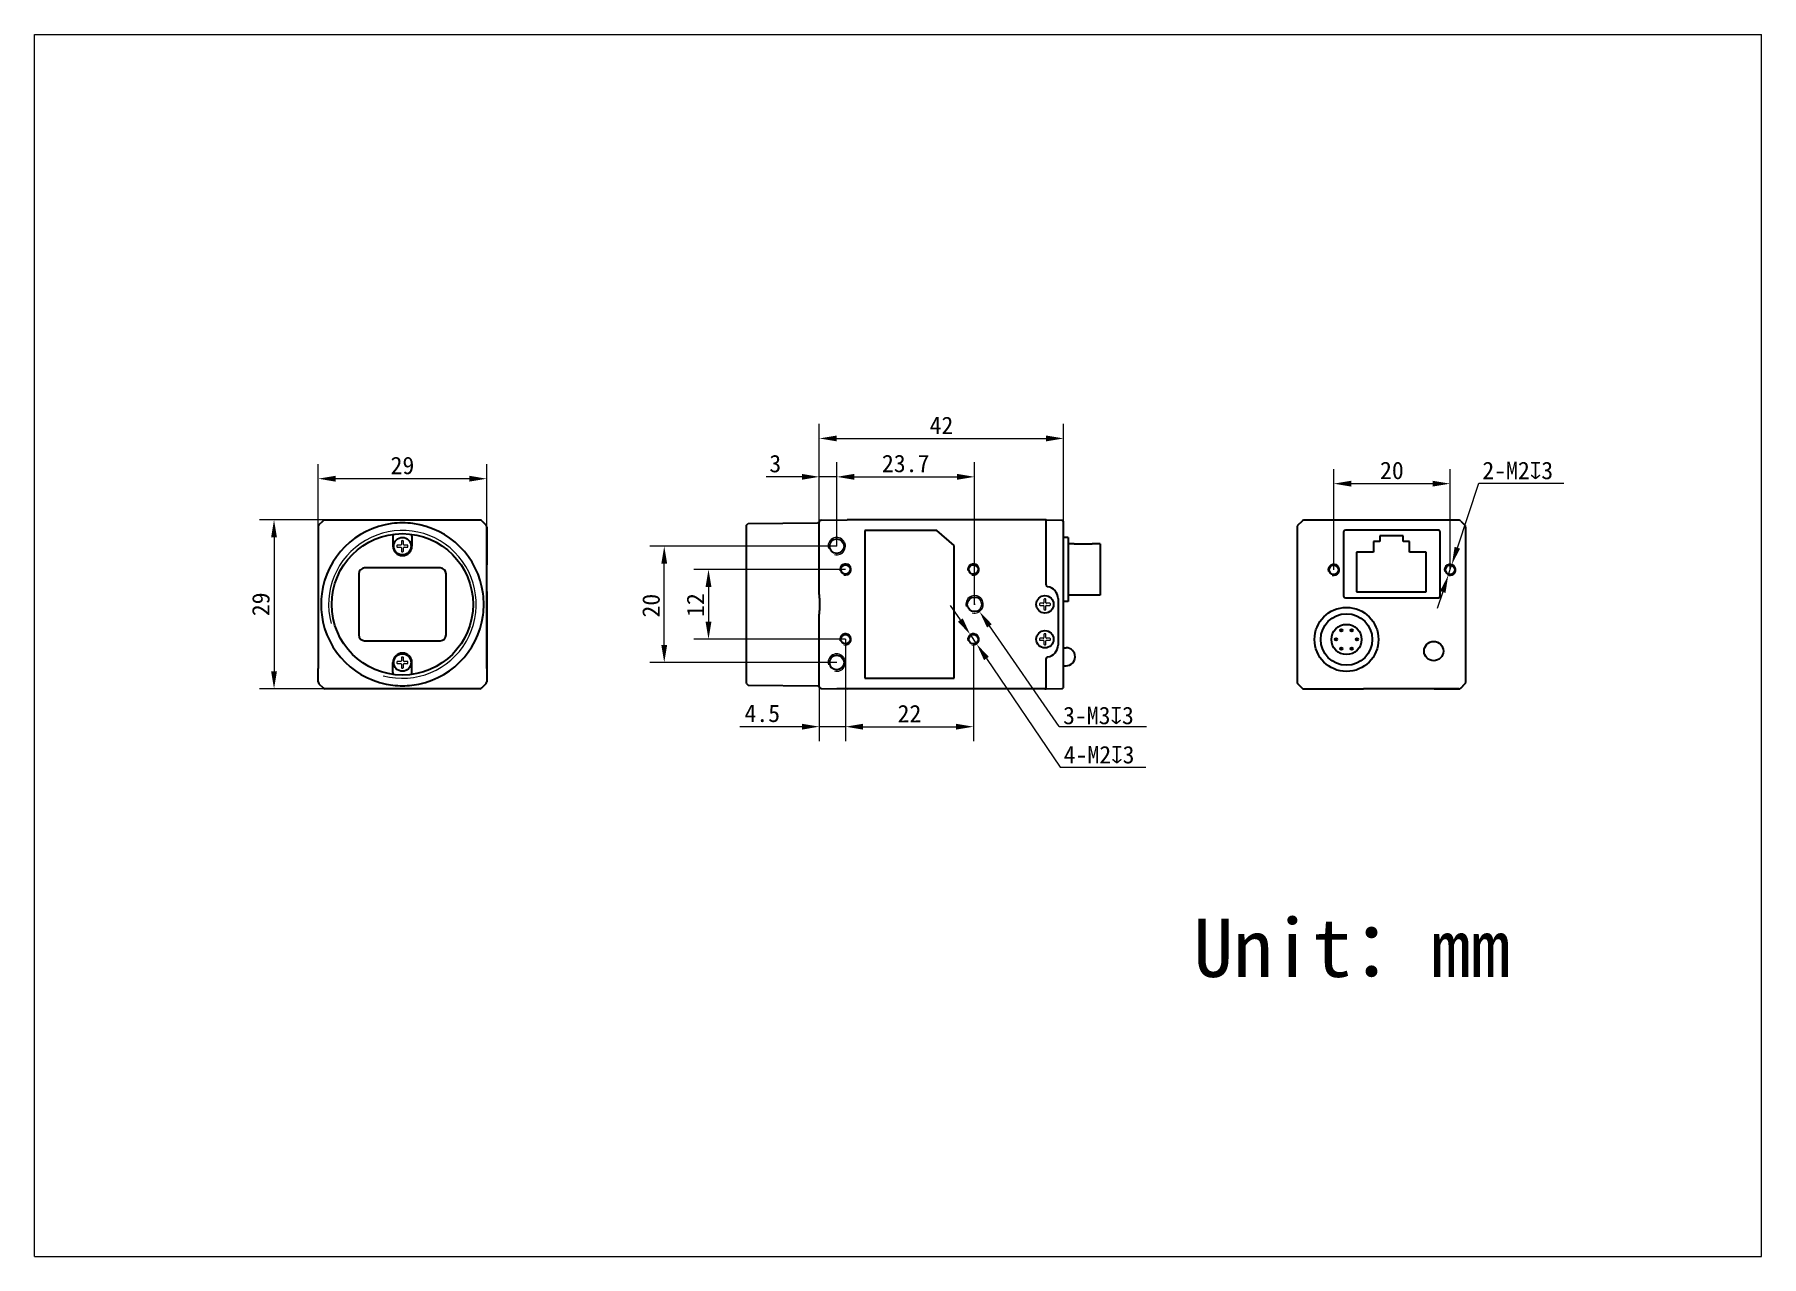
# Model space of a CAD drawing. Header units: millimetres. Extents: x -10 to 287, y 59 to 269.
import ezdxf

# ---------------------------------------------------------------- set-up
doc = ezdxf.new("R2010")
doc.units = ezdxf.units.MM
doc.header["$LTSCALE"] = 16.335
doc.header["$PDMODE"] = 3
doc.header["$PDSIZE"] = 8
doc.layers.get('0').update_dxf_attribs({"linetype": 'CONTINUOUS'})
doc.layers.get('Defpoints').update_dxf_attribs({"linetype": 'CONTINUOUS'})
for name, color, linetype in [('ASM_DXF_DIMENSION', 7, 'CONTINUOUS'), ('ASM_DXF_FORMAT', 7, 'CONTINUOUS'), ('D-01-32-26-0DXF_CONTINUOUS_LINE', 7, 'CONTINUOUS'), ('D-01-35-26-0DXF_CONTINUOUS_LINE', 7, 'CONTINUOUS'), ('D-01-36-26-0DXF_CONTINUOUS_LINE', 7, 'CONTINUOUS'), ('HR10A-7R-6PBDXF_CONTINUOUS_LINE', 7, 'CONTINUOUS'), ('LED_DXF_CONTINUOUS_LINE', 7, 'CONTINUOUS'), ('RJ45-B563S-LDXF_CONTINUOUS_LINE', 7, 'CONTINUOUS'), ('SC_T1M2X3B_DXF_CONTINUOUS_LINE', 7, 'CONTINUOUS')]:
    doc.layers.add(name, color=color, linetype=linetype)
doc.styles.get("Standard").update_dxf_attribs({"font": 'simfang.ttf'})
doc.dimstyles.new('DIMSTYLE_1', dxfattribs={"dimtxt": 3, "dimasz": 3, "dimexe": 2.5, "dimexo": 0, "dimgap": 0.75, "dimtad": 1, "dimdsep": 46, "dimtxsty": 'STANDARD', "dimblk": '_FILLED', "dimcen": 0.09, "dimclrd": 8, "dimclre": 8, "dimclrt": 7, "dimadec": 0, "dimazin": 0, "dimtp": 0.001, "dimtm": 0.001, "dimtfac": 1, "dimtofl": 0, "dimtmove": 0, "dimatfit": 3, "dimldrblk": '_FILLED', "dimfxl": 1, "dimtolj": 1, "dimlwd": 9, "dimlwe": 9, "dimarcsym": 0})
doc.dimstyles.new('DIMSTYLE_2', dxfattribs={"dimtxt": 3, "dimasz": 3, "dimexe": 2.5, "dimexo": 0, "dimtad": 1, "dimdec": 3, "dimdsep": 46, "dimtxsty": 'STANDARD', "dimblk": '_FILLED', "dimcen": 0.09, "dimclrd": 8, "dimclre": 8, "dimclrt": 7, "dimadec": 0, "dimazin": 0, "dimtp": 0.001, "dimtm": 0.001, "dimtfac": 1, "dimtdec": 3, "dimtmove": 0, "dimatfit": 2, "dimldrblk": '_FILLED', "dimfxl": 1, "dimtolj": 1, "dimlwd": 9, "dimlwe": 9, "dimarcsym": 0})

# ---------------------------------------------------------------- blocks, each defined once
blk = doc.blocks.new('_FILLED')
at = {"color": 0, "linetype": 'ByBlock'}
blk.add_solid([(0, 0), (-1, 0.167), (-1, -0.167)], dxfattribs=at)
blk = doc.blocks.new('*D1')
at = {"layer": 'ASM_DXF_DIMENSION', "color": 8, "linetype": 'Continuous', "lineweight": 9, "transparency": 16777216}
for p, q in [((39.19, 184.04), (39.19, 194.84)), ((68.19, 184.04), (68.19, 194.84)), ((65.19, 192.34), (42.19, 192.34))]:
    blk.add_line(p, q, dxfattribs=at)
at = {"layer": 'Defpoints', "color": 0, "linetype": 'Continuous', "transparency": 16777216}
for p in [(39.19, 192.34), (39.19, 184.04), (68.19, 184.04)]:
    blk.add_point(p, dxfattribs=at)
at = {"layer": 'ASM_DXF_DIMENSION', "color": 8, "linetype": 'Continuous', "lineweight": 9, "transparency": 16777216, "xscale": 3, "yscale": 3, "zscale": 3, "rotation": 180}
blk.add_blockref('_FILLED', (39.19, 192.34), dxfattribs=at)
at = {"layer": 'ASM_DXF_DIMENSION', "color": 8, "linetype": 'Continuous', "lineweight": 9, "transparency": 16777216, "xscale": 3, "yscale": 3, "zscale": 3}
blk.add_blockref('_FILLED', (68.19, 192.34), dxfattribs=at)
at = {"layer": 'ASM_DXF_DIMENSION', "color": 7, "linetype": 'Continuous', "lineweight": 15, "transparency": 16777216, "insert": (53.69, 196.12), "char_height": 3, "attachment_point": 2}
blk.add_mtext('\\A1;29', dxfattribs=at)
blk = doc.blocks.new('*D2')
at = {"layer": 'ASM_DXF_DIMENSION', "color": 8, "linetype": 'Continuous', "lineweight": 9, "transparency": 16777216}
for p, q in [((40.4, 185.25), (29.11, 185.25)), ((31.61, 182.25), (31.61, 159.25)), ((41.29, 156.25), (29.11, 156.25))]:
    blk.add_line(p, q, dxfattribs=at)
at = {"layer": 'Defpoints', "color": 0, "linetype": 'Continuous', "transparency": 16777216}
for p in [(40.4, 185.25), (31.61, 156.25), (41.29, 156.25)]:
    blk.add_point(p, dxfattribs=at)
at = {"layer": 'ASM_DXF_DIMENSION', "color": 8, "linetype": 'Continuous', "lineweight": 9, "transparency": 16777216, "xscale": 3, "yscale": 3, "zscale": 3}
for p, rotation in [((31.61, 185.25), 90), ((31.61, 156.25), 270)]:
    blk.add_blockref('_FILLED', p, dxfattribs=dict(at, rotation=rotation))
at = {"layer": 'ASM_DXF_DIMENSION', "color": 7, "linetype": 'Continuous', "lineweight": 15, "transparency": 16777216, "insert": (27.83, 170.75), "char_height": 3, "attachment_point": 2, "rotation": 90}
blk.add_mtext('\\A1;29', dxfattribs=at)
blk = doc.blocks.new('*D3')
at = {"layer": 'ASM_DXF_DIMENSION', "color": 8, "linetype": 'Continuous', "lineweight": 9, "transparency": 16777216}
for p, q in [((128.39, 180.75), (96.22, 180.75)), ((98.72, 163.75), (98.72, 177.75)), ((128.39, 160.75), (96.22, 160.75))]:
    blk.add_line(p, q, dxfattribs=at)
at = {"layer": 'Defpoints', "color": 0, "linetype": 'Continuous', "transparency": 16777216}
for p in [(98.72, 180.75), (128.39, 180.75), (128.39, 160.75)]:
    blk.add_point(p, dxfattribs=at)
at = {"layer": 'ASM_DXF_DIMENSION', "color": 8, "linetype": 'Continuous', "lineweight": 9, "transparency": 16777216, "xscale": 3, "yscale": 3, "zscale": 3}
for p, rotation in [((98.72, 180.75), 90), ((98.72, 160.75), 270)]:
    blk.add_blockref('_FILLED', p, dxfattribs=dict(at, rotation=rotation))
at = {"layer": 'ASM_DXF_DIMENSION', "color": 7, "linetype": 'Continuous', "lineweight": 30, "transparency": 16777216, "insert": (94.94, 170.52), "char_height": 3, "attachment_point": 2, "rotation": 90}
blk.add_mtext('\\A1;20', dxfattribs=at)
blk = doc.blocks.new('*D4')
at = {"layer": 'ASM_DXF_DIMENSION', "color": 8, "linetype": 'Continuous', "lineweight": 9, "transparency": 16777216}
for p, q in [((128.39, 180.75), (128.39, 195.16)), ((152.09, 170.75), (152.09, 195.16)), ((131.39, 192.66), (149.09, 192.66))]:
    blk.add_line(p, q, dxfattribs=at)
at = {"layer": 'Defpoints', "color": 0, "linetype": 'Continuous', "transparency": 16777216}
for p in [(152.09, 192.66), (128.39, 180.75), (152.09, 170.75)]:
    blk.add_point(p, dxfattribs=at)
at = {"layer": 'ASM_DXF_DIMENSION', "color": 8, "linetype": 'Continuous', "lineweight": 9, "transparency": 16777216, "xscale": 3, "yscale": 3, "zscale": 3, "rotation": 180}
blk.add_blockref('_FILLED', (128.39, 192.66), dxfattribs=at)
at = {"layer": 'ASM_DXF_DIMENSION', "color": 8, "linetype": 'Continuous', "lineweight": 9, "transparency": 16777216, "xscale": 3, "yscale": 3, "zscale": 3}
blk.add_blockref('_FILLED', (152.09, 192.66), dxfattribs=at)
at = {"layer": 'ASM_DXF_DIMENSION', "color": 7, "linetype": 'Continuous', "lineweight": 30, "transparency": 16777216, "insert": (140.24, 196.46), "char_height": 3, "attachment_point": 2}
blk.add_mtext('\\A1;23.7', dxfattribs=at)
blk = doc.blocks.new('*D5')
at = {"layer": 'ASM_DXF_DIMENSION', "color": 8, "linetype": 'Continuous', "lineweight": 9, "transparency": 16777216}
for p, q in [((129.89, 164.75), (129.89, 147.22)), ((151.89, 163.95), (151.89, 147.22)), ((132.89, 149.72), (148.89, 149.72))]:
    blk.add_line(p, q, dxfattribs=at)
at = {"layer": 'Defpoints', "color": 0, "linetype": 'Continuous', "transparency": 16777216}
for p in [(129.89, 164.75), (151.89, 163.95), (151.89, 149.72)]:
    blk.add_point(p, dxfattribs=at)
at = {"layer": 'ASM_DXF_DIMENSION', "color": 8, "linetype": 'Continuous', "lineweight": 9, "transparency": 16777216, "xscale": 3, "yscale": 3, "zscale": 3, "rotation": 180}
blk.add_blockref('_FILLED', (129.89, 149.72), dxfattribs=at)
at = {"layer": 'ASM_DXF_DIMENSION', "color": 8, "linetype": 'Continuous', "lineweight": 9, "transparency": 16777216, "xscale": 3, "yscale": 3, "zscale": 3}
blk.add_blockref('_FILLED', (151.89, 149.72), dxfattribs=at)
at = {"layer": 'ASM_DXF_DIMENSION', "color": 7, "linetype": 'Continuous', "lineweight": 30, "transparency": 16777216, "insert": (140.89, 153.47), "char_height": 3, "attachment_point": 2}
blk.add_mtext('\\A1;22', dxfattribs=at)
blk = doc.blocks.new('*D6')
at = {"layer": 'ASM_DXF_DIMENSION', "color": 8, "linetype": 'Continuous', "lineweight": 9, "transparency": 16777216}
for p, q in [((129.89, 164.75), (129.89, 147.22)), ((125.39, 158.34), (125.39, 147.22)), ((122.39, 149.72), (111.74, 149.72)), ((129.89, 149.72), (125.39, 149.72)), ((132.89, 149.72), (135.89, 149.72))]:
    blk.add_line(p, q, dxfattribs=at)
at = {"layer": 'Defpoints', "color": 0, "linetype": 'Continuous', "transparency": 16777216}
for p in [(129.89, 164.75), (125.39, 158.34), (129.89, 149.72)]:
    blk.add_point(p, dxfattribs=at)
at = {"layer": 'ASM_DXF_DIMENSION', "color": 8, "linetype": 'Continuous', "lineweight": 9, "transparency": 16777216, "xscale": 3, "yscale": 3, "zscale": 3}
blk.add_blockref('_FILLED', (125.39, 149.72), dxfattribs=at)
at = {"layer": 'ASM_DXF_DIMENSION', "color": 8, "linetype": 'Continuous', "lineweight": 9, "transparency": 16777216, "xscale": 3, "yscale": 3, "zscale": 3, "rotation": 180}
blk.add_blockref('_FILLED', (129.89, 149.72), dxfattribs=at)
at = {"layer": 'ASM_DXF_DIMENSION', "color": 7, "linetype": 'Continuous', "lineweight": 30, "transparency": 16777216, "insert": (118.64, 153.52), "char_height": 3, "attachment_point": 3}
blk.add_mtext('\\A1;4.5', dxfattribs=at)
blk = doc.blocks.new('*D7')
at = {"layer": 'ASM_DXF_DIMENSION', "color": 8, "linetype": 'Continuous', "lineweight": 9, "transparency": 16777216}
for p, q in [((149.65, 168.06), (147.96, 170.54)), ((151.33, 165.57), (152.45, 163.92)), ((154.14, 161.43), (166.8, 142.75)), ((166.8, 142.75), (181.54, 142.75))]:
    blk.add_line(p, q, dxfattribs=at)
at = {"layer": 'Defpoints', "color": 0, "linetype": 'Continuous', "transparency": 16777216}
for p in [(151.33, 165.57), (152.45, 163.92)]:
    blk.add_point(p, dxfattribs=at)
at = {"layer": 'ASM_DXF_DIMENSION', "color": 8, "linetype": 'Continuous', "lineweight": 9, "transparency": 16777216, "xscale": 3, "yscale": 3, "zscale": 3}
for p, rotation in [((151.33, 165.57), 304.1293101102902), ((152.45, 163.92), 124.1293101102901)]:
    blk.add_blockref('_FILLED', p, dxfattribs=dict(at, rotation=rotation))
at = {"layer": 'ASM_DXF_DIMENSION', "color": 7, "linetype": 'Continuous', "lineweight": 15, "transparency": 16777216, "insert": (167.42, 146.41), "char_height": 3, "attachment_point": 1}
blk.add_mtext('\\A1;4-M2{\\Fgdt;x}3', dxfattribs=at)
blk = doc.blocks.new('*D8')
at = {"layer": 'ASM_DXF_DIMENSION', "color": 8, "linetype": 'Continuous', "lineweight": 9, "transparency": 16777216}
for p, q in [((235.12, 180.47), (238.79, 191.6)), ((238.79, 191.6), (253.46, 191.6)), ((233.55, 175.73), (234.18, 177.63)), ((232.61, 172.88), (231.67, 170.03))]:
    blk.add_line(p, q, dxfattribs=at)
at = {"layer": 'Defpoints', "color": 0, "linetype": 'Continuous', "transparency": 16777216}
for p in [(233.55, 175.73), (234.18, 177.63)]:
    blk.add_point(p, dxfattribs=at)
at = {"layer": 'ASM_DXF_DIMENSION', "color": 8, "linetype": 'Continuous', "lineweight": 9, "transparency": 16777216, "xscale": 3, "yscale": 3, "zscale": 3}
for p, rotation in [((234.18, 177.63), 251.7226227125842), ((233.55, 175.73), 71.72262271258413)]:
    blk.add_blockref('_FILLED', p, dxfattribs=dict(at, rotation=rotation))
at = {"layer": 'ASM_DXF_DIMENSION', "color": 7, "linetype": 'Continuous', "lineweight": 15, "transparency": 16777216, "insert": (239.42, 195.26), "char_height": 3, "attachment_point": 1}
blk.add_mtext('\\A1;2-M2{\\Fgdt|c134;x}3', dxfattribs=at)
blk = doc.blocks.new('*D9')
at = {"layer": 'ASM_DXF_DIMENSION', "color": 8, "linetype": 'Continuous', "lineweight": 9, "transparency": 16777216}
for p, q in [((213.86, 176.68), (213.86, 193.99)), ((233.86, 176.68), (233.86, 193.99)), ((216.86, 191.49), (230.86, 191.49))]:
    blk.add_line(p, q, dxfattribs=at)
at = {"layer": 'Defpoints', "color": 0, "linetype": 'Continuous', "transparency": 16777216}
for p in [(233.86, 191.49), (213.86, 176.68), (233.86, 176.68)]:
    blk.add_point(p, dxfattribs=at)
at = {"layer": 'ASM_DXF_DIMENSION', "color": 8, "linetype": 'Continuous', "lineweight": 9, "transparency": 16777216, "xscale": 3, "yscale": 3, "zscale": 3, "rotation": 180}
blk.add_blockref('_FILLED', (213.86, 191.49), dxfattribs=at)
at = {"layer": 'ASM_DXF_DIMENSION', "color": 8, "linetype": 'Continuous', "lineweight": 9, "transparency": 16777216, "xscale": 3, "yscale": 3, "zscale": 3}
blk.add_blockref('_FILLED', (233.86, 191.49), dxfattribs=at)
at = {"layer": 'ASM_DXF_DIMENSION', "color": 7, "linetype": 'Continuous', "lineweight": 15, "transparency": 16777216, "insert": (223.86, 195.27), "char_height": 3, "attachment_point": 2}
blk.add_mtext('\\A1;20', dxfattribs=at)
blk = doc.blocks.new('*D10')
at = {"color": 8, "linetype": 'Continuous', "lineweight": 9, "transparency": 16777216}
for p, q in [((125.39, 178.67), (125.39, 195.16)), ((128.39, 180.75), (128.39, 195.16)), ((122.39, 192.66), (116.23, 192.66)), ((128.39, 192.66), (125.39, 192.66)), ((131.39, 192.66), (134.39, 192.66))]:
    blk.add_line(p, q, dxfattribs=at)
at = {"layer": 'Defpoints', "color": 0, "linetype": 'Continuous', "transparency": 16777216}
for p in [(128.39, 192.66), (125.39, 178.67), (128.39, 180.75)]:
    blk.add_point(p, dxfattribs=at)
at = {"color": 8, "linetype": 'Continuous', "lineweight": 9, "transparency": 16777216, "xscale": 3, "yscale": 3, "zscale": 3}
blk.add_blockref('_FILLED', (125.39, 192.66), dxfattribs=at)
at = {"color": 8, "linetype": 'Continuous', "lineweight": 9, "transparency": 16777216, "xscale": 3, "yscale": 3, "zscale": 3, "rotation": 180}
blk.add_blockref('_FILLED', (128.39, 192.66), dxfattribs=at)
at = {"color": 7, "linetype": 'Continuous', "lineweight": 30, "transparency": 16777216, "insert": (117.81, 194.92), "char_height": 3, "attachment_point": 5}
blk.add_mtext('\\A1;3', dxfattribs=at)
blk = doc.blocks.new('*D11')
at = {"color": 8, "linetype": 'Continuous', "lineweight": 9, "transparency": 16777216}
for p, q in [((129.89, 176.75), (103.83, 176.75)), ((106.33, 173.75), (106.33, 167.75)), ((129.89, 164.75), (103.83, 164.75))]:
    blk.add_line(p, q, dxfattribs=at)
at = {"layer": 'Defpoints', "color": 0, "linetype": 'Continuous', "transparency": 16777216}
for p in [(129.89, 176.75), (106.33, 164.75), (129.89, 164.75)]:
    blk.add_point(p, dxfattribs=at)
at = {"color": 8, "linetype": 'Continuous', "lineweight": 9, "transparency": 16777216, "xscale": 3, "yscale": 3, "zscale": 3}
for p, rotation in [((106.33, 176.75), 90), ((106.33, 164.75), 270)]:
    blk.add_blockref('_FILLED', p, dxfattribs=dict(at, rotation=rotation))
at = {"color": 7, "linetype": 'Continuous', "lineweight": 30, "transparency": 16777216, "insert": (104.08, 170.63), "char_height": 3, "attachment_point": 5, "rotation": 90}
blk.add_mtext('\\A1;12', dxfattribs=at)
blk = doc.blocks.new('*D12')
at = {"color": 8, "linetype": 'Continuous', "lineweight": 9, "transparency": 16777216}
for p, q in [((125.39, 179.89), (125.39, 201.76)), ((128.39, 199.26), (164.39, 199.26)), ((167.39, 183.53), (167.39, 201.76))]:
    blk.add_line(p, q, dxfattribs=at)
at = {"layer": 'Defpoints', "color": 0, "linetype": 'Continuous', "transparency": 16777216}
for p in [(167.39, 199.26), (167.39, 183.53), (125.39, 179.89)]:
    blk.add_point(p, dxfattribs=at)
at = {"color": 8, "linetype": 'Continuous', "lineweight": 9, "transparency": 16777216, "xscale": 3, "yscale": 3, "zscale": 3, "rotation": 180}
blk.add_blockref('_FILLED', (125.39, 199.26), dxfattribs=at)
at = {"color": 8, "linetype": 'Continuous', "lineweight": 9, "transparency": 16777216, "xscale": 3, "yscale": 3, "zscale": 3}
blk.add_blockref('_FILLED', (167.39, 199.26), dxfattribs=at)
at = {"color": 7, "linetype": 'Continuous', "lineweight": 30, "transparency": 16777216, "insert": (146.39, 201.51), "char_height": 3, "attachment_point": 5}
blk.add_mtext('\\A1;42', dxfattribs=at)
blk = doc.blocks.new('*D13')
at = {"color": 8, "linetype": 'Continuous', "lineweight": 9, "transparency": 16777216}
for p, q in [((152, 170.75), (152.18, 170.75)), ((152.09, 170.66), (152.09, 170.84)), ((166.64, 149.73), (154.65, 167.05))]:
    blk.add_line(p, q, dxfattribs=at)
at = {"layer": 'Defpoints', "color": 0, "linetype": 'Continuous', "transparency": 16777216}
for p in [(151.24, 171.98), (152.94, 169.51)]:
    blk.add_point(p, dxfattribs=at)
at = {"color": 8, "linetype": 'Continuous', "lineweight": 9, "transparency": 16777216, "xscale": 3, "yscale": 3, "zscale": 3, "rotation": 124.6945998929477}
blk.add_blockref('_FILLED', (152.94, 169.51), dxfattribs=at)
at = {"color": 7, "linetype": 'Continuous', "lineweight": 30, "transparency": 16777216, "insert": (167.68, 152.18), "char_height": 3, "attachment_point": 5, "rotation": 304.6946}
blk.add_mtext('\\A1;{\\fMS PGothic|b0|i0|c134|p34; }', dxfattribs=at)

msp = doc.modelspace()

# ---------------------------------------------------------------- linework, layer by layer
at = {"color": 8, "linetype": 'Continuous', "lineweight": 20}
msp.add_line((166.6364, 149.7348), (181.6334, 149.7348), dxfattribs=at)
at = {"layer": 'ASM_DXF_FORMAT', "color": 7, "linetype": 'Continuous', "lineweight": 15}
for p, q in [((-9.5788, 58.6741), (-9.5788, 268.6741)), ((-9.5788, 268.6741), (287.4212, 268.6741)), ((287.4212, 58.6741), (287.4212, 268.6741)), ((-9.5788, 58.6741), (287.4212, 58.6741))]:
    msp.add_line(p, q, dxfattribs=at)
at = {"layer": 'D-01-32-26-0DXF_CONTINUOUS_LINE', "color": 7, "linetype": 'Continuous', "lineweight": 30}
for p, q in [((208.4075, 185.0652), (207.7004, 184.3581)), ((68.1924, 184.0383), (68.1924, 177.546)), ((207.5539, 184.0045), (207.5539, 177.5122)), ((68.1924, 172.9449), (68.1924, 159.6649)), ((207.5539, 172.911), (207.5539, 159.0116)), ((236.5539, 159.0116), (236.5539, 172.911))]:
    msp.add_line(p, q, dxfattribs=at)
at = {"layer": 'D-01-35-26-0DXF_CONTINUOUS_LINE', "color": 7, "linetype": 'Continuous', "lineweight": 30}
for p, q in [((52.061, 182.4663), (52.061, 180.7454)), ((52.0759, 182.7707), (52.0924, 182.7896)), ((55.3089, 182.7707), (55.2924, 182.7896)), ((55.3238, 182.4663), (55.3238, 180.7454)), ((46.1924, 175.9954), (46.1924, 165.4954)), ((60.1924, 176.9954), (47.1924, 176.9954)), ((61.1924, 165.4954), (61.1924, 175.9954)), ((47.1924, 164.4954), (60.1924, 164.4954)), ((52.061, 159.0246), (52.061, 160.7454)), ((55.3238, 159.0246), (55.3238, 160.7454)), ((52.0759, 158.7202), (52.0924, 158.7013)), ((55.3089, 158.7202), (55.2924, 158.7013))]:
    msp.add_line(p, q, dxfattribs=at)
msp.add_circle((53.6924, 170.7454), 12.15, dxfattribs=at)
for centre, radius, start, end in [((53.6924, 180.7454), 1.6314, 180, 0), ((47.1924, 175.9954), 1, 90, 180), ((60.1924, 175.9954), 1, 0, 90), ((47.1924, 165.4954), 1, 180, 270), ((60.1924, 165.4954), 1, 270, 0), ((53.6924, 160.7454), 1.6314, 0, 180)]:
    msp.add_arc(centre, radius, start, end, dxfattribs=at)
for points, knots in [([(52.0759, 182.7707), (52.0738, 182.7684), (52.0725, 182.758), (52.0693, 182.7393), (52.0672, 182.71), (52.065, 182.6726), (52.0633, 182.6276), (52.0615, 182.5581), (52.061, 182.5036), (52.061, 182.4663)], [0, 0, 0, 0, 0.03080762, 0.09532791, 0.19159123, 0.31637849, 0.46519723, 0.63326695, 1, 1, 1, 1]), ([(55.3238, 182.4663), (55.3238, 182.5036), (55.3233, 182.5581), (55.3215, 182.6276), (55.3198, 182.6726), (55.3176, 182.71), (55.3155, 182.7393), (55.3123, 182.758), (55.311, 182.7684), (55.3089, 182.7707)], [0, 0, 0, 0, 0.36673305, 0.53480277, 0.68362151, 0.80840877, 0.90467209, 0.96919238, 1, 1, 1, 1]), ([(52.061, 159.0246), (52.061, 158.9872), (52.0615, 158.9328), (52.0633, 158.8633), (52.065, 158.8183), (52.0672, 158.7808), (52.0693, 158.7516), (52.0725, 158.7329), (52.0738, 158.7225), (52.0759, 158.7202)], [0, 0, 0, 0, 0.36673305, 0.53480277, 0.68362151, 0.80840877, 0.90467209, 0.96919238, 1, 1, 1, 1]), ([(55.3089, 158.7202), (55.311, 158.7225), (55.3123, 158.7329), (55.3155, 158.7516), (55.3176, 158.7808), (55.3198, 158.8183), (55.3215, 158.8633), (55.3233, 158.9328), (55.3238, 158.9872), (55.3238, 159.0246)], [0, 0, 0, 0, 0.03080762, 0.09532791, 0.19159123, 0.31637849, 0.46519723, 0.63326695, 1, 1, 1, 1])]:
    msp.add_open_spline(points, degree=3, knots=knots, dxfattribs=at)
at = {"layer": 'D-01-36-26-0DXF_CONTINUOUS_LINE', "color": 7, "linetype": 'Continuous', "lineweight": 30}
for p, q in [((39.3388, 184.3919), (40.046, 185.099)), ((40.3995, 185.2454), (66.9853, 185.2454)), ((67.3388, 185.099), (68.046, 184.3919)), ((112.8758, 184.3388), (113.1758, 184.6414)), ((112.8758, 157.1525), (112.8758, 184.3384)), ((113.1758, 184.6414), (125.0924, 184.7428)), ((125.3369, 184.8549), (125.3044, 184.8205)), ((125.3908, 172.4114), (125.3908, 184.9219)), ((125.397, 184.9824), (125.3953, 184.9737)), ((125.3953, 184.9738), (125.397, 184.9823)), ((125.6882, 185.2219), (130.1683, 185.261)), ((164.1926, 185.2584), (130.1683, 185.261)), ((164.2271, 185.2583), (164.1926, 185.2584)), ((164.3908, 174.0762), (164.3908, 185.2566)), ((164.3908, 174.1266), (164.3908, 185.2454)), ((164.3908, 185.2454), (167.1004, 185.2218)), ((167.3908, 156.582), (167.3908, 184.9074)), ((207.7004, 184.358), (208.4075, 185.0652)), ((235.3468, 185.2116), (208.761, 185.2116)), ((235.7004, 185.0652), (236.4075, 184.358)), ((39.1924, 184.0383), (39.1924, 159.7411)), ((68.1924, 159.7411), (68.1924, 184.0383)), ((133.1908, 183.4454), (133.1908, 158.0454)), ((145.5908, 183.4454), (133.1908, 183.4454)), ((148.5908, 180.8454), (145.5908, 183.4454)), ((207.5539, 184.0045), (207.5539, 157.4187)), ((215.5652, 183.2203), (215.5652, 172.1529)), ((231.8627, 183.5203), (215.8652, 183.5203)), ((232.1626, 172.1529), (232.1626, 183.2203)), ((236.5539, 157.4187), (236.5539, 184.0045)), ((148.5908, 158.0454), (148.5908, 180.8454)), ((166.4408, 171.7454), (166.4408, 163.7454)), ((215.8652, 171.8529), (231.8627, 171.8529)), ((125.3908, 156.5792), (125.3908, 169.0795)), ((164.3908, 156.2343), (164.3908, 161.4147)), ((164.3908, 156.2454), (164.3908, 161.3643)), ((39.1924, 157.4526), (39.1769, 159.2299)), ((68.2079, 159.2299), (68.1924, 157.4525)), ((133.1908, 158.0454), (148.5908, 158.0454)), ((39.3388, 157.099), (39.3563, 157.0815)), ((39.3388, 157.099), (40.046, 156.3919)), ((66.9853, 156.2454), (40.3995, 156.2454)), ((67.3388, 156.3919), (68.046, 157.099)), ((68.0285, 157.0815), (68.046, 157.099)), ((112.8758, 157.1521), (113.1758, 156.8495)), ((113.1758, 156.8495), (125.1058, 156.7479)), ((125.3838, 156.5541), (125.3969, 156.5086)), ((125.397, 156.5085), (125.3953, 156.5172)), ((125.3953, 156.5171), (125.397, 156.5086)), ((125.6882, 156.269), (130.1683, 156.2299)), ((164.3908, 156.2454), (128.3908, 156.2454)), ((164.1926, 156.2325), (130.1683, 156.2299)), ((164.3908, 156.2454), (167.0994, 156.2691)), ((167.0903, 156.269), (167.0948, 156.269)), ((167.0922, 156.269), (167.0911, 156.269)), ((207.7004, 157.0652), (208.4075, 156.3581)), ((208.4075, 156.358), (207.7004, 157.0652)), ((208.761, 156.2116), (218.6727, 156.2116)), ((208.761, 156.2116), (218.9021, 156.2116)), ((229.0539, 156.2299), (221.0539, 156.2299)), ((221.0539, 156.2299), (221.0539, 156.2116)), ((229.0539, 156.2299), (229.0539, 156.2116)), ((235.3468, 156.2116), (231.0981, 156.2116)), ((231.4351, 156.2116), (235.3468, 156.2116)), ((236.4075, 157.0652), (235.7004, 156.358)), ((235.7004, 156.3581), (236.4075, 157.0652))]:
    msp.add_line(p, q, dxfattribs=at)
for points in [[(125.3044, 184.8205), (125.2669, 184.7916), (125.2253, 184.769), (125.1807, 184.7531), (125.1341, 184.7445), (125.1058, 184.743)], [(125.3969, 184.9822), (125.3838, 184.9368), (125.3636, 184.894), (125.3369, 184.8549)], [(125.1058, 156.7479), (125.1341, 156.7463), (125.1807, 156.7377), (125.2253, 156.7219), (125.2669, 156.6993), (125.3044, 156.6704), (125.3369, 156.636), (125.3636, 156.5969), (125.3838, 156.5541)]]:
    msp.add_lwpolyline(points, dxfattribs=at)
for centre, radius in [((128.3908, 180.7454), 1.25), ((129.8908, 176.7454), 0.8), ((151.8908, 176.7454), 0.8), ((213.8639, 176.6766), 0.8), ((233.8639, 176.6766), 0.8), ((152.0908, 170.7454), 1.25), ((129.8908, 164.7454), 0.8), ((151.8908, 164.7454), 0.8), ((231.0539, 162.7116), 1.6561), ((128.3908, 160.7454), 1.25)]:
    msp.add_circle(centre, radius, dxfattribs=at)
for centre, radius, start, end in [((39.6951, 184.038), 0.5027, 165.033924, 179.959711), ((39.6912, 184.0388), 0.4987, 160.011871, 165.007171), ((39.6923, 184.0384), 0.4999, 154.98266, 160.011466), ((39.6915, 184.0388), 0.499, 151.427752, 154.981897), ((39.6902, 184.0394), 0.4976, 149.9791, 151.426651), ((39.6945, 184.0367), 0.5027, 135.040105, 149.955241), ((53.6924, 170.7454), 13.9974, 97.458502, 172.541527), ((40.4005, 184.7441), 0.5016, 124.65743, 134.974223), ((40.3999, 184.7451), 0.5005, 120.032874, 124.665528), ((40.399, 184.7465), 0.4988, 114.715407, 120.024064), ((40.3995, 184.7455), 0.5, 105.003254, 114.71147), ((40.3999, 184.7428), 0.5027, 90.04029, 104.96689), ((53.6942, 170.7307), 14.0123, 90.007334, 97.457933), ((53.6906, 170.7307), 14.0123, 82.542096, 89.992666), ((53.6924, 170.7454), 13.9974, 7.458473, 82.541527), ((66.9849, 184.7428), 0.5027, 75.033111, 89.95971), ((66.9853, 184.7454), 0.5, 64.989897, 74.995903), ((66.9858, 184.7466), 0.4987, 59.982845, 64.985185), ((66.9848, 184.7449), 0.5007, 55.034146, 59.973829), ((66.9844, 184.7442), 0.5015, 45.024711, 55.043175), ((67.6911, 184.0373), 0.5016, 34.647825, 44.974189), ((67.692, 184.0379), 0.5005, 30.032855, 34.655892), ((67.6935, 184.0388), 0.4988, 24.710547, 30.024057), ((67.6924, 184.0384), 0.5, 15.003258, 24.706622), ((67.6897, 184.038), 0.5027, 0.04029, 14.966908), ((125.6907, 184.9219), 0.2999, 90.5, 180.002273), ((125.6926, 184.9116), 0.3018, 178.065006, 179.997459), ((164.2001, 166.9147), 18.3437, 89.713888, 89.915892), ((167.076, 184.907), 0.3148, 0.072259, 69.639362), ((208.0575, 184.0037), 0.5036, 158.444865, 172.480653), ((208.0461, 184.0078), 0.4915, 156.542351, 158.392162), ((208.0567, 184.0027), 0.5033, 143.078624, 156.4932), ((208.0532, 184.0055), 0.4988, 135.023661, 143.095056), ((208.7596, 184.7128), 0.4981, 127.663114, 134.980155), ((208.7638, 184.7075), 0.5049, 119.899876, 127.671244), ((208.7608, 184.7128), 0.4988, 113.4716, 119.903971), ((208.7578, 184.7194), 0.4915, 111.607837, 113.457649), ((208.7618, 184.7082), 0.5034, 97.966465, 111.557581), ((208.7612, 184.713), 0.4986, 90.023332, 97.982238), ((235.3466, 184.7134), 0.4982, 82.468103, 89.978969), ((235.346, 184.708), 0.5036, 68.444865, 82.480653), ((235.3501, 184.7194), 0.4915, 66.542351, 68.392162), ((235.345, 184.7088), 0.5033, 53.078624, 66.4932), ((235.3478, 184.7123), 0.4988, 45.023661, 53.095056), ((236.0551, 184.0059), 0.4981, 37.663114, 44.980155), ((236.0498, 184.0017), 0.5049, 29.899876, 37.671244), ((236.0551, 184.0047), 0.4988, 23.4716, 29.903971), ((236.0618, 184.0078), 0.4915, 21.607837, 23.457649), ((236.0505, 184.0038), 0.5034, 7.966465, 21.557581), ((208.0522, 184.0043), 0.4982, 172.468103, 179.978969), ((236.0553, 184.0043), 0.4986, 0.023332, 7.982238), ((53.6797, 170.7454), 13.9848, 172.534764, 187.465236), ((53.7051, 170.7454), 13.9848, 352.534764, 7.465236), ((164.6908, 174.0762), 0.3, 180, 262.665631), ((164.3908, 171.7454), 2.05, 0, 82.665631), ((53.6924, 170.7454), 13.9974, 187.458473, 263.308543), ((53.6924, 170.7454), 13.9974, 276.691457, 352.541527), ((164.3908, 163.7454), 2.05, 277.334369, 0), ((164.6908, 161.4147), 0.3, 97.334369, 180), ((39.6923, 157.4525), 0.4999, 179.994628, 225.003217), ((67.6926, 157.4525), 0.4998, 324.988972, 0.005773), ((208.0526, 157.4189), 0.4986, 180.023333, 187.982414), ((236.0539, 157.4187), 0.5, 315, 0), ((40.3995, 156.7454), 0.5, 225, 270), ((53.6937, 170.7573), 14.0094, 263.308957, 269.994716), ((53.6924, 170.7454), 13.9974, 270, 276.691457), ((66.9853, 156.7454), 0.5, 270, 315), ((67.6912, 157.4535), 0.5015, 315.024751, 324.994026), ((125.6926, 156.5793), 0.3018, 180.002541, 181.934994), ((125.4105, 156.5792), 0.0197, 179.998173, 193.842696), ((125.6907, 156.569), 0.2999, 179.997727, 269.5), ((167.0916, 156.5835), 0.2992, 358.080384, 359.99734), ((208.0573, 157.4194), 0.5034, 187.966639, 201.557693), ((208.0461, 157.4155), 0.4915, 201.60795, 203.457619), ((208.0528, 157.4185), 0.4988, 203.471569, 209.903972), ((208.0581, 157.4215), 0.5049, 209.899876, 217.671213), ((208.0527, 157.4173), 0.4981, 217.663082, 224.980155), ((208.761, 156.7116), 0.5, 225, 270), ((235.3468, 156.7116), 0.5, 270, 315)]:
    msp.add_arc(centre, radius, start, end, dxfattribs=at)
at = {"layer": 'D-01-36-26-0DXF_CONTINUOUS_LINE', "color": 7, "linetype": 'Continuous', "lineweight": 15}
for centre, radius in [((53.6924, 170.7454), 12.7), ((128.3908, 180.7454), 1.5), ((129.8908, 176.7454), 1), ((151.8908, 176.7454), 1), ((213.8639, 176.6766), 1), ((233.8639, 176.6766), 1), ((152.0908, 170.7454), 1.5), ((129.8908, 164.7454), 1), ((151.8908, 164.7454), 1), ((128.3908, 160.7454), 1.5)]:
    msp.add_arc(centre, radius, 255, 195, dxfattribs=at)
at = {"layer": 'D-01-36-26-0DXF_CONTINUOUS_LINE', "color": 7, "linetype": 'Continuous', "lineweight": 30}
for centre, major_axis, ratio, start_param, end_param in [((215.8652, 183.2203), (-0.2121, 0.2121), 0.99992385, -0.78536009, 0.78536009), ((231.8626, 183.2203), (0.2121, 0.2121), 0.99992385, -0.78536009, 0.78536009), ((215.8652, 172.1529), (0.2121, 0.2121), 0.99992385, -3.92695274, -2.35623257), ((231.8626, 172.1529), (-0.2121, 0.2121), 0.99992385, -3.92695274, -2.35623257), ((39.188, 159.7411), (0, 0.5), 0.00872687, -3.13286601, -1.57079633), ((68.1968, 159.7411), (0, 0.5), 0.00872687, -4.71238898, -3.1503193), ((218.6727, 156.2142), (0.3, 0), 0.00872687, 4.71238898, 6.15785748), ((221.0539, 156.2116), (2.1, 0), 0.00872687, 7.85398163, 9.29945013), ((229.0539, 156.2116), (2.1, 0), 0.00872687, 6.40851314, 7.85398163), ((231.4351, 156.2142), (0.3, 0), 0.00872687, 3.26692048, 4.71238898)]:
    msp.add_ellipse(centre, major_axis=major_axis, ratio=ratio, start_param=start_param, end_param=end_param, dxfattribs=at)
for points, knots in [([(128.393, 185.099), (128.3929, 185.1197), (128.3926, 185.1489), (128.3922, 185.185), (128.392, 185.2059), (128.3916, 185.2223), (128.3915, 185.2333), (128.3912, 185.2395), (128.3912, 185.2428), (128.3908, 185.2442), (128.391, 185.2454), (128.3908, 185.2454)], [0, 0, 0, 0, 0.42435276, 0.59678573, 0.74001901, 0.85286448, 0.93422968, 0.96287112, 0.98340908, 0.9957916, 1, 1, 1, 1]), ([(164.3908, 185.2566), (164.3908, 185.2572), (164.3872, 185.2563), (164.3834, 185.2575), (164.3744, 185.2571), (164.3634, 185.2576), (164.349, 185.2577), (164.3248, 185.2579), (164.3054, 185.2581), (164.2917, 185.2581)], [0, 0, 0, 0, 0.01750484, 0.06879383, 0.1526982, 0.26798266, 0.4131333, 0.58549245, 1, 1, 1, 1]), ([(125.3908, 172.4114), (125.3908, 172.2727), (125.3922, 171.7174), (125.3948, 171.162), (125.3948, 170.7454)], [0, 0, 0, 0, 0.24981205, 1, 1, 1, 1]), ([(125.3948, 170.7454), (125.3948, 170.3288), (125.3922, 169.7735), (125.3908, 169.2182), (125.3908, 169.0795)], [0, 0, 0, 0, 0.75018762, 1, 1, 1, 1]), ([(125.6948, 156.269), (125.656, 156.2693), (125.5775, 156.2855), (125.4777, 156.3518), (125.41, 156.4512), (125.3923, 156.5298), (125.391, 156.5691)], [0, 0, 0, 0, 0.24831576, 0.49796634, 0.74865574, 1, 1, 1, 1]), ([(164.1926, 156.2325), (164.2179, 156.2325), (164.2546, 156.2326), (164.3014, 156.2328), (164.3311, 156.233), (164.3526, 156.2332), (164.3669, 156.2334), (164.3752, 156.2336), (164.3815, 156.2338), (164.3866, 156.2337), (164.3888, 156.2343), (164.3908, 156.2339), (164.3908, 156.2343)], [0, 0, 0, 0, 0.38279116, 0.556247, 0.70761066, 0.83171888, 0.88199755, 0.92373899, 0.95666575, 0.98051725, 0.99503662, 1, 1, 1, 1]), ([(167.079, 156.2689), (167.1187, 156.2692), (167.199, 156.2858), (167.3013, 156.353), (167.371, 156.4538), (167.3893, 156.5337), (167.3906, 156.5735)], [0, 0, 0, 0, 0.24929579, 0.49983992, 0.75033054, 1, 1, 1, 1])]:
    msp.add_open_spline(points, degree=3, knots=knots, dxfattribs=at)
msp.add_open_spline([(167.079, 185.222), (167.1151, 185.2217), (167.1517, 185.2147), (167.1856, 185.2021)], degree=3, dxfattribs=at)
at = {"layer": 'HR10A-7R-6PBDXF_CONTINUOUS_LINE', "color": 7, "linetype": 'Continuous', "lineweight": 30}
for p, q in [((167.3908, 180.8044), (167.3908, 182.2454)), ((168.1908, 182.2454), (167.3908, 182.2454)), ((168.1908, 182.2454), (168.1908, 171.2454)), ((169.1908, 181.1704), (168.1908, 181.1704)), ((169.1908, 181.1704), (169.1908, 181.1064)), ((173.6908, 181.1704), (172.2908, 181.1704)), ((172.2908, 181.1064), (172.2908, 181.1704)), ((173.6908, 181.1704), (173.6908, 172.3204)), ((167.3908, 175.5828), (167.3908, 180.6056)), ((172.2908, 181.1064), (169.1908, 181.1064)), ((167.3908, 172.6661), (167.3908, 172.8619)), ((169.1908, 172.3204), (168.1908, 172.3204)), ((169.1908, 172.3845), (172.2908, 172.3845)), ((169.1908, 172.3845), (169.1908, 172.3204)), ((172.2908, 172.3204), (172.2908, 172.3845)), ((173.6908, 172.3204), (172.2908, 172.3204)), ((168.1908, 171.2454), (167.3908, 171.2454))]:
    msp.add_line(p, q, dxfattribs=at)
for centre, radius in [((216.0539, 164.7116), 5.5), ((216.0539, 164.7116), 4.425), ((216.0539, 164.7116), 2.6), ((215.1539, 166.2716), 0.2), ((216.9539, 166.2716), 0.2), ((214.2539, 164.7116), 0.2), ((215.1539, 163.1516), 0.2), ((216.9539, 163.1516), 0.2), ((217.8539, 164.7116), 0.2)]:
    msp.add_circle(centre, radius, dxfattribs=at)
at = {"layer": 'LED_DXF_CONTINUOUS_LINE', "color": 7, "linetype": 'Continuous', "lineweight": 30}
for p, q in [((167.3908, 163.2954), (167.8408, 163.2954)), ((167.3908, 160.1954), (167.8408, 160.1954))]:
    msp.add_line(p, q, dxfattribs=at)
msp.add_arc((167.8408, 161.7454), 1.55, 270, 90, dxfattribs=at)
at = {"layer": 'RJ45-B563S-LDXF_CONTINUOUS_LINE', "color": 7, "linetype": 'Continuous', "lineweight": 30}
for p, q in [((221.7746, 181.5212), (220.6746, 181.5212)), ((220.6746, 181.5212), (220.6746, 179.7212)), ((225.7746, 182.5212), (221.7746, 182.5212)), ((221.7746, 182.5212), (221.7746, 181.5212)), ((225.7746, 181.5212), (225.7746, 182.5212)), ((226.8746, 181.5212), (225.7746, 181.5212)), ((226.8746, 179.7212), (226.8746, 181.5212)), ((220.6746, 179.7212), (217.7746, 179.7212)), ((217.7746, 179.7212), (217.7746, 172.9212)), ((229.7746, 179.7212), (226.8746, 179.7212)), ((229.7746, 172.9212), (229.7746, 179.7212)), ((217.7746, 172.9212), (229.7746, 172.9212))]:
    msp.add_line(p, q, dxfattribs=at)
at = {"layer": 'SC_T1M2X3B_DXF_CONTINUOUS_LINE', "color": 7, "linetype": 'Continuous', "lineweight": 15}
for p, q in [((53.5124, 181.5917), (53.5124, 181.0254)), ((53.8724, 181.0254), (53.8724, 181.5917)), ((53.4124, 180.9254), (52.8462, 180.9254)), ((52.8462, 180.5654), (53.4124, 180.5654)), ((53.5124, 180.4654), (53.5124, 179.8992)), ((53.8724, 179.8992), (53.8724, 180.4654)), ((54.5386, 180.9254), (53.9724, 180.9254)), ((53.9724, 180.5654), (54.5386, 180.5654)), ((163.9108, 170.9254), (163.3446, 170.9254)), ((163.3446, 170.5654), (163.9108, 170.5654)), ((164.0108, 171.5917), (164.0108, 171.0254)), ((164.0108, 170.4654), (164.0108, 169.8992)), ((164.3708, 171.0254), (164.3708, 171.5917)), ((164.3708, 169.8992), (164.3708, 170.4654)), ((165.037, 170.9254), (164.4708, 170.9254)), ((164.4708, 170.5654), (165.037, 170.5654)), ((163.9108, 164.9254), (163.3446, 164.9254)), ((163.3446, 164.5654), (163.9108, 164.5654)), ((164.0108, 165.5917), (164.0108, 165.0254)), ((164.0108, 164.4654), (164.0108, 163.8992)), ((164.3708, 165.0254), (164.3708, 165.5917)), ((164.3708, 163.8992), (164.3708, 164.4654)), ((165.037, 164.9254), (164.4708, 164.9254)), ((164.4708, 164.5654), (165.037, 164.5654)), ((53.4124, 160.9254), (52.8462, 160.9254)), ((52.8462, 160.5654), (53.4124, 160.5654)), ((53.5124, 161.5917), (53.5124, 161.0254)), ((53.5124, 160.4654), (53.5124, 159.8992)), ((53.8724, 161.0254), (53.8724, 161.5917)), ((53.8724, 159.8992), (53.8724, 160.4654)), ((54.5386, 160.9254), (53.9724, 160.9254)), ((53.9724, 160.5654), (54.5386, 160.5654))]:
    msp.add_line(p, q, dxfattribs=at)
at = {"layer": 'SC_T1M2X3B_DXF_CONTINUOUS_LINE', "color": 7, "linetype": 'Continuous', "lineweight": 30}
for centre in [(53.6924, 180.7454), (164.1908, 170.7454), (164.1908, 164.7454), (53.6924, 160.7454)]:
    msp.add_circle(centre, 1.5, dxfattribs=at)
at = {"layer": 'SC_T1M2X3B_DXF_CONTINUOUS_LINE', "color": 7, "linetype": 'Continuous', "lineweight": 15}
for centre, radius, start, end in [((53.6124, 181.5917), 0.1, 95.400537, 180), ((53.6924, 180.7454), 0.95, 84.599463, 95.400537), ((53.7724, 181.5917), 0.1, 0, 84.599463), ((53.6924, 180.7454), 0.95, 174.599463, 185.400537), ((52.8462, 180.8254), 0.1, 90, 174.599463), ((52.8462, 180.6654), 0.1, 185.400537, 270), ((53.4124, 181.0254), 0.1, 270, 0), ((53.4124, 180.4654), 0.1, 0, 90), ((53.6124, 179.8992), 0.1, 180, 264.599463), ((53.6924, 180.7454), 0.95, 264.599463, 275.400537), ((53.7724, 179.8992), 0.1, 275.400537, 0), ((53.9724, 181.0254), 0.1, 180, 270), ((53.9724, 180.4654), 0.1, 90, 180), ((54.5386, 180.8254), 0.1, 5.400537, 90), ((54.5386, 180.6654), 0.1, 270, 354.599463), ((53.6924, 180.7454), 0.95, 354.599463, 5.400537), ((164.1908, 170.7454), 0.95, 174.599463, 185.400537), ((163.3446, 170.8254), 0.1, 90, 174.599463), ((163.3446, 170.6654), 0.1, 185.400537, 270), ((163.9108, 171.0254), 0.1, 270, 0), ((163.9108, 170.4654), 0.1, 0, 90), ((164.1108, 171.5917), 0.1, 95.400537, 180), ((164.1108, 169.8992), 0.1, 180, 264.599463), ((164.1908, 170.7454), 0.95, 84.599463, 95.400537), ((164.1908, 170.7454), 0.95, 264.599463, 275.400537), ((164.2708, 171.5917), 0.1, 0, 84.599463), ((164.2708, 169.8992), 0.1, 275.400537, 0), ((164.4708, 171.0254), 0.1, 180, 270), ((164.4708, 170.4654), 0.1, 90, 180), ((165.037, 170.8254), 0.1, 5.400537, 90), ((165.037, 170.6654), 0.1, 270, 354.599463), ((164.1908, 170.7454), 0.95, 354.599463, 5.400537), ((164.1908, 164.7454), 0.95, 174.599463, 185.400537), ((163.3446, 164.8254), 0.1, 90, 174.599463), ((163.3446, 164.6654), 0.1, 185.400537, 270), ((163.9108, 165.0254), 0.1, 270, 0), ((163.9108, 164.4654), 0.1, 0, 90), ((164.1108, 165.5917), 0.1, 95.400537, 180), ((164.1108, 163.8992), 0.1, 180, 264.599463), ((164.1908, 164.7454), 0.95, 84.599463, 95.400537), ((164.1908, 164.7454), 0.95, 264.599463, 275.400537), ((164.2708, 165.5917), 0.1, 0, 84.599463), ((164.2708, 163.8992), 0.1, 275.400537, 0), ((164.4708, 165.0254), 0.1, 180, 270), ((164.4708, 164.4654), 0.1, 90, 180), ((165.037, 164.8254), 0.1, 5.400537, 90), ((165.037, 164.6654), 0.1, 270, 354.599463), ((164.1908, 164.7454), 0.95, 354.599463, 5.400537), ((53.6924, 160.7454), 0.95, 174.599463, 185.400537), ((52.8462, 160.8254), 0.1, 90, 174.599463), ((52.8462, 160.6654), 0.1, 185.400537, 270), ((53.4124, 161.0254), 0.1, 270, 0), ((53.4124, 160.4654), 0.1, 0, 90), ((53.6124, 161.5917), 0.1, 95.400537, 180), ((53.6924, 160.7454), 0.95, 84.599463, 95.400537), ((53.7724, 161.5917), 0.1, 0, 84.599463), ((53.9724, 161.0254), 0.1, 180, 270), ((53.9724, 160.4654), 0.1, 90, 180), ((54.5386, 160.8254), 0.1, 5.400537, 90), ((54.5386, 160.6654), 0.1, 270, 354.599463), ((53.6924, 160.7454), 0.95, 354.599463, 5.400537), ((53.6124, 159.8992), 0.1, 180, 264.599463), ((53.6924, 160.7454), 0.95, 264.599463, 275.400537), ((53.7724, 159.8992), 0.1, 275.400537, 0)]:
    msp.add_arc(centre, radius, start, end, dxfattribs=at)

# ---------------------------------------------------------------- texts
at = {"color": 7, "linetype": 'Continuous', "lineweight": 20, "insert": (167.3086, 153.1519), "char_height": 3, "attachment_point": 1}
msp.add_mtext_dynamic_manual_height_columns('\\A1;{\\C7;3-M3\\Fgdt|c134;x\\fFangSong|b0|i0|c134|p49;3}', width=14.277733, gutter_width=1, heights=[0], dxfattribs=at)
at = {"insert": (189.7343, 116.7067), "char_height": 10, "attachment_point": 1}
msp.add_mtext_dynamic_manual_height_columns('Unit：mm', width=63.843551, gutter_width=1, heights=[0], dxfattribs=at)

# ---------------------------------------------------------------- dimensions: what is measured, and where the dimension line sits
at = {"color": 7, "linetype": 'Continuous', "lineweight": 30}
dim = msp.add_linear_dim(base=(167.3908, 199.2571), p1=(125.3908, 179.8925), p2=(167.3908, 183.5284), dimstyle='DIMSTYLE_1', dxfattribs=at)
dim.commit()
dim.dimension.update_dxf_attribs({"geometry": '*D12', "text_midpoint": (146.3908, 199.2571), "dimtype": 160})
dim = msp.add_linear_dim(base=(128.3908, 192.6578), p1=(125.3908, 178.6666), p2=(128.3908, 180.7454), dimstyle='DIMSTYLE_1', override={"dimtofl": 1}, dxfattribs=at)
dim.commit()
dim.dimension.update_dxf_attribs({"geometry": '*D10', "text_midpoint": (117.8094, 192.6578), "dimtype": 160})
dim = msp.add_linear_dim(base=(106.3265, 164.7454), p1=(129.8908, 176.7454), p2=(129.8908, 164.7454), angle=90, dimstyle='DIMSTYLE_1', dxfattribs=at)
dim.commit()
dim.dimension.update_dxf_attribs({"geometry": '*D11', "text_midpoint": (106.3265, 170.6254), "dimtype": 160})
dim = msp.add_diameter_dim_2p(p1=(151.237, 171.9787), p2=(152.9446, 169.5121), text='{\\fMS PGothic|b0|i0|c134|p34; }', dimstyle='DIMSTYLE_1', dxfattribs=at)
dim.commit()
dim.dimension.update_dxf_attribs({"geometry": '*D13', "text_midpoint": (165.8311, 150.898), "dimtype": 163})
at = {"layer": 'ASM_DXF_DIMENSION', "color": 7, "linetype": 'Continuous', "lineweight": 15}
for base, p1, p2, angle, picture, middle in [((39.1924, 192.3371), (68.1924, 184.0383), (39.1924, 184.0383), 180, '*D1', (53.6924, 192.3371)), ((31.6141, 156.2454), (40.3995, 185.2454), (41.2919, 156.2454), 270, '*D2', (31.6141, 170.7454))]:
    dim = msp.add_linear_dim(base=base, p1=p1, p2=p2, angle=angle, dimstyle='DIMSTYLE_1', dxfattribs=at)
    dim.commit()
    dim.dimension.update_dxf_attribs({"geometry": picture, "text_midpoint": middle, "dimtype": 160})
at = {"layer": 'ASM_DXF_DIMENSION', "color": 7, "linetype": 'Continuous', "lineweight": 30}
for base, p1, p2, picture, middle in [((152.0908, 192.6578), (128.3908, 180.7454), (152.0908, 170.7454), '*D4', (140.2408, 192.6578)), ((151.8908, 149.7191), (129.8908, 164.7454), (151.8908, 163.9454), '*D5', (140.8908, 149.7191))]:
    dim = msp.add_linear_dim(base=base, p1=p1, p2=p2, dimstyle='DIMSTYLE_1', dxfattribs=at)
    dim.commit()
    dim.dimension.update_dxf_attribs({"geometry": picture, "text_midpoint": middle, "dimtype": 160})
at = {"layer": 'ASM_DXF_DIMENSION', "color": 7, "linetype": 'Continuous', "lineweight": 15}
dim = msp.add_linear_dim(base=(233.8639, 191.4868), p1=(213.8639, 176.6766), p2=(233.8639, 176.6766), dimstyle='DIMSTYLE_1', dxfattribs=at)
dim.commit()
dim.dimension.update_dxf_attribs({"geometry": '*D9', "text_midpoint": (223.8639, 191.4868), "dimtype": 160})
for p1, p2, text, picture, middle in [((233.5503, 175.7271), (234.1775, 177.6262), '2-M<>{\\Fgdt|c134;x}3', '*D8', (246.4414, 191.6022)), ((151.3298, 165.5732), (152.4519, 163.9177), '4-M<>{\\Fgdt;x}3', '*D7', (174.4803, 142.7516))]:
    dim = msp.add_diameter_dim_2p(p1=p1, p2=p2, text=text, dimstyle='DIMSTYLE_2', override={"dimtih": 1, "dimtoh": 1, "dimpost": '<>'}, dxfattribs=at)
    dim.commit()
    dim.dimension.update_dxf_attribs({"geometry": picture, "text_midpoint": middle, "dimtype": 163})
at = {"layer": 'ASM_DXF_DIMENSION', "color": 7, "linetype": 'Continuous', "lineweight": 30}
dim = msp.add_linear_dim(base=(98.7222, 180.7454), p1=(128.3908, 160.7454), p2=(128.3908, 180.7454), angle=90, dimstyle='DIMSTYLE_1', dxfattribs=at)
dim.commit()
dim.dimension.update_dxf_attribs({"geometry": '*D3', "text_midpoint": (98.7222, 170.5189), "dimtype": 160})
dim = msp.add_linear_dim(base=(129.8908, 149.7191), p1=(125.3908, 158.3449), p2=(129.8908, 164.7454), dimstyle='DIMSTYLE_1', override={"dimtofl": 1}, dxfattribs=at)
dim.commit()
dim.dimension.update_dxf_attribs({"geometry": '*D6', "text_midpoint": (115.5637, 149.7191), "dimtype": 160})

doc.saveas('drawing.dxf')
